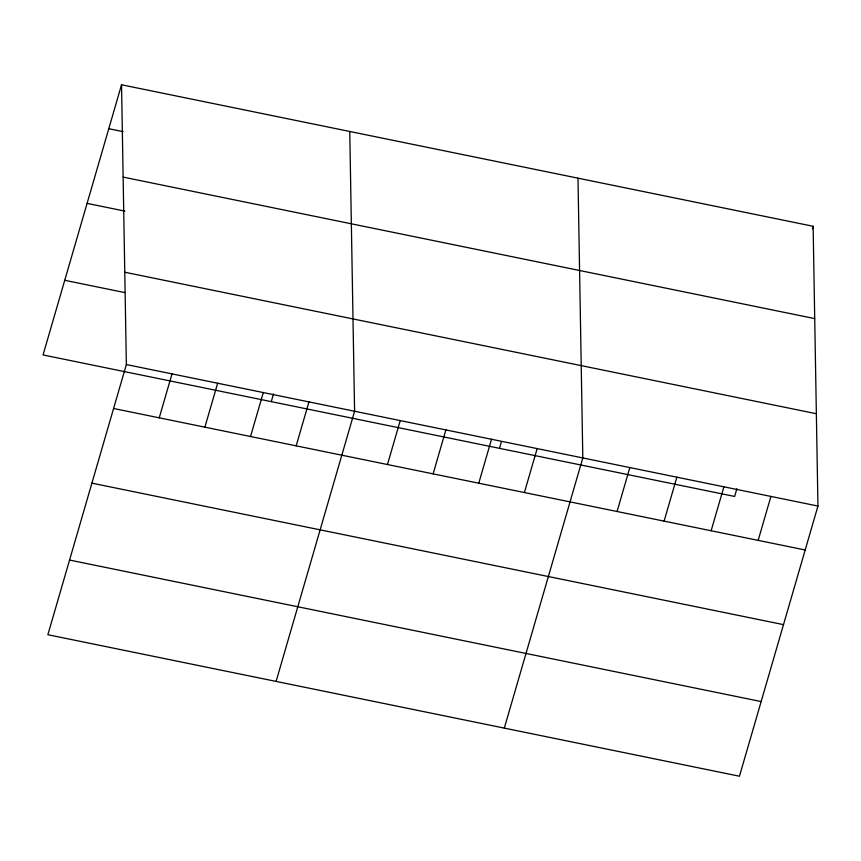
<?xml version="1.0" encoding="UTF-8"?>
<svg xmlns="http://www.w3.org/2000/svg" width="861" height="861" viewBox="0 0 861 861"><rect width="100%" height="100%" fill="white"/><g stroke="black" fill="none" stroke-linecap="round" stroke-linejoin="round"><path stroke-width="1.29" d="M121.541 84.776L126.363 364.547L47.872 634.718L739.459 776.224L817.95 506.053L813.128 226.282L121.541 84.776L43.05 354.947L734.637 496.453L736.876 488.725M159.242 417.833L172.006 373.889M204.886 427.174L217.65 383.231M250.529 436.505L263.294 392.562M271.269 401.646L273.518 393.918M296.173 445.847L308.948 401.904M276.101 681.417L354.592 411.246L349.76 131.475M387.472 464.531L400.236 420.588M433.115 473.862L445.88 429.919M478.759 483.204L491.523 439.261M499.498 448.344L501.371 441.908M524.403 492.546L537.167 448.603M504.32 728.105L582.811 457.944L577.989 178.173M617.068 511.509L629.843 467.566M664.1 521.131L676.864 477.188M711.132 530.753L723.897 486.809M812.397 228.789L813.128 226.282M758.154 540.374L770.918 496.431M108.777 128.719L123.123 131.658M123.134 177.108L814.721 318.602M87.09 203.379L124.91 211.117M124.77 272.227L816.357 413.732M64.736 280.299L124.727 292.568M126.363 364.547L817.95 506.053M113.598 408.491L805.186 549.996M91.912 483.15L783.499 624.645M69.558 560.059L761.146 701.564"/></g></svg>
